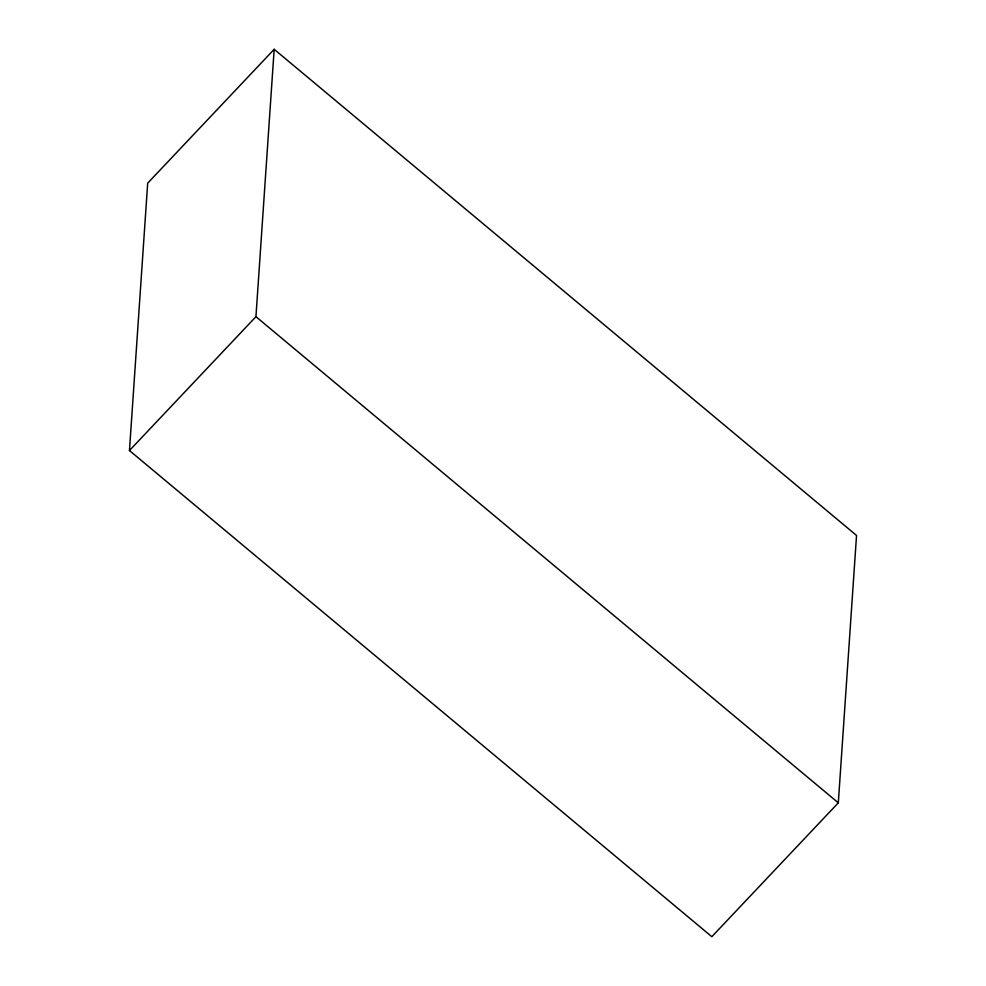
<?xml version="1.0" encoding="UTF-8"?>
<svg xmlns="http://www.w3.org/2000/svg" width="986" height="986" viewBox="0 0 986 986"><rect width="100%" height="100%" fill="white"/><g stroke="black" fill="none" stroke-linecap="round" stroke-linejoin="round"><path stroke-width="1.48" d="M129.462 450.54L147.69 183.162L274.17 49.3L856.538 535.46L838.31 802.838L711.83 936.7L129.462 450.54L255.941 316.679L274.17 49.3M255.941 316.679L838.31 802.838"/></g></svg>
